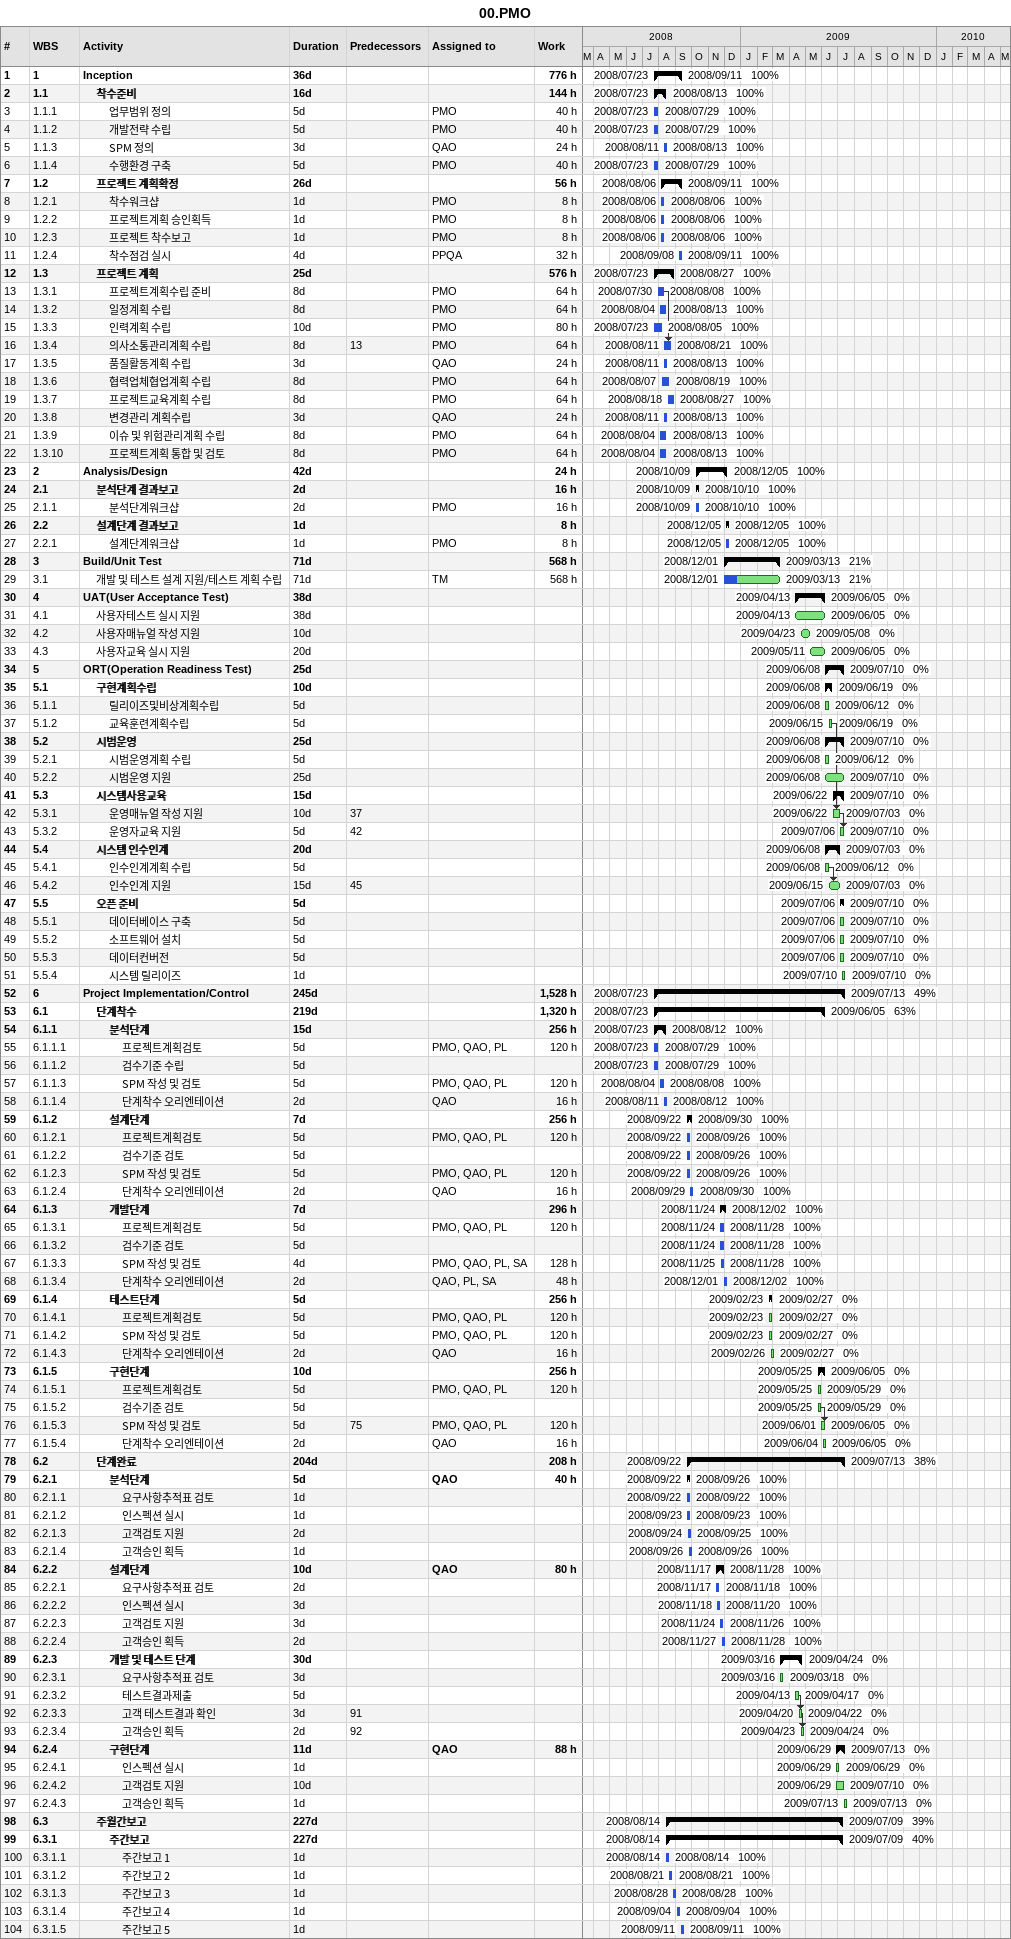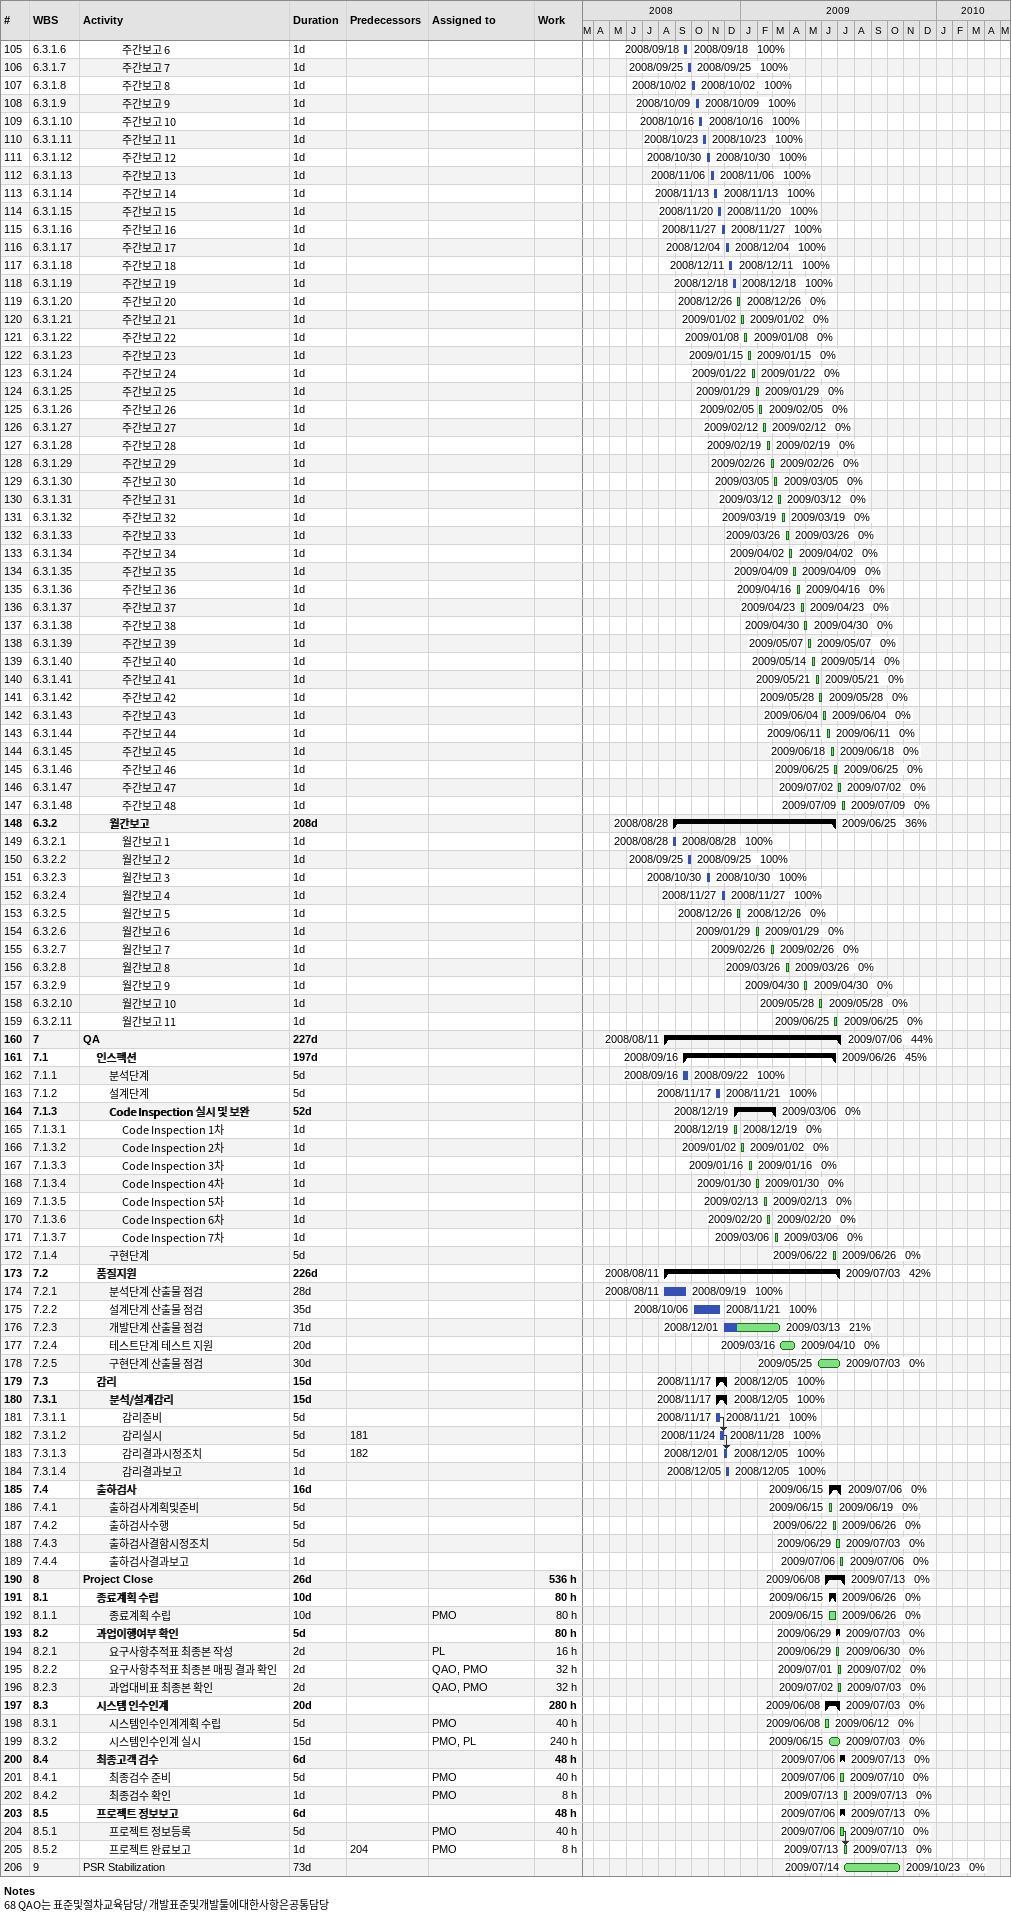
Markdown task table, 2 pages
00.PMO

| ID | WBS | Task | Duration | Start | Finish | Predecessors | Resources | % complete | Work (h) |
|---|---|---|---|---|---|---|---|---|---|
| 1 | 1 | **Inception** | 36d | 2008-07-23 | 2008-09-11 |  |  | 100 | 776 |
| 2 | 1.1 | **착수준비** | 16d | 2008-07-23 | 2008-08-13 |  |  | 100 | 144 |
| 3 | 1.1.1 | 업무범위 정의 | 5d | 2008-07-23 | 2008-07-29 |  | PMO | 100 | 40 |
| 4 | 1.1.2 | 개발전략 수립 | 5d | 2008-07-23 | 2008-07-29 |  | PMO | 100 | 40 |
| 5 | 1.1.3 | SPM 정의 | 3d | 2008-08-11 | 2008-08-13 |  | QAO | 100 | 24 |
| 6 | 1.1.4 | 수행환경 구축 | 5d | 2008-07-23 | 2008-07-29 |  | PMO | 100 | 40 |
| 7 | 1.2 | **프로젝트 계획확정** | 26d | 2008-08-06 | 2008-09-11 |  |  | 100 | 56 |
| 8 | 1.2.1 | 착수워크샵 | 1d | 2008-08-06 | 2008-08-06 |  | PMO | 100 | 8 |
| 9 | 1.2.2 | 프로젝트계획 승인획득 | 1d | 2008-08-06 | 2008-08-06 |  | PMO | 100 | 8 |
| 10 | 1.2.3 | 프로젝트 착수보고 | 1d | 2008-08-06 | 2008-08-06 |  | PMO | 100 | 8 |
| 11 | 1.2.4 | 착수점검 실시 | 4d | 2008-09-08 | 2008-09-11 |  | PPQA | 100 | 32 |
| 12 | 1.3 | **프로젝트 계획** | 25d | 2008-07-23 | 2008-08-27 |  |  | 100 | 576 |
| 13 | 1.3.1 | 프로젝트계획수립 준비 | 8d | 2008-07-30 | 2008-08-08 |  | PMO | 100 | 64 |
| 14 | 1.3.2 | 일정계획 수립 | 8d | 2008-08-04 | 2008-08-13 |  | PMO | 100 | 64 |
| 15 | 1.3.3 | 인력계획 수립 | 10d | 2008-07-23 | 2008-08-05 |  | PMO | 100 | 80 |
| 16 | 1.3.4 | 의사소통관리계획 수립 | 8d | 2008-08-11 | 2008-08-21 | 13 | PMO | 100 | 64 |
| 17 | 1.3.5 | 품질활동계획 수립 | 3d | 2008-08-11 | 2008-08-13 |  | QAO | 100 | 24 |
| 18 | 1.3.6 | 협력업체협업계획 수립 | 8d | 2008-08-07 | 2008-08-19 |  | PMO | 100 | 64 |
| 19 | 1.3.7 | 프로젝트교육계획 수립 | 8d | 2008-08-18 | 2008-08-27 |  | PMO | 100 | 64 |
| 20 | 1.3.8 | 변경관리 계획수립 | 3d | 2008-08-11 | 2008-08-13 |  | QAO | 100 | 24 |
| 21 | 1.3.9 | 이슈 및 위험관리계획 수립 | 8d | 2008-08-04 | 2008-08-13 |  | PMO | 100 | 64 |
| 22 | 1.3.10 | 프로젝트계획 통합 및 검토 | 8d | 2008-08-04 | 2008-08-13 |  | PMO | 100 | 64 |
| 23 | 2 | **Analysis/Design** | 42d | 2008-10-09 | 2008-12-05 |  |  | 100 | 24 |
| 24 | 2.1 | **분석단계 결과보고** | 2d | 2008-10-09 | 2008-10-10 |  |  | 100 | 16 |
| 25 | 2.1.1 | 분석단계워크샵 | 2d | 2008-10-09 | 2008-10-10 |  | PMO | 100 | 16 |
| 26 | 2.2 | **설계단계 결과보고** | 1d | 2008-12-05 | 2008-12-05 |  |  | 100 | 8 |
| 27 | 2.2.1 | 설계단계워크샵 | 1d | 2008-12-05 | 2008-12-05 |  | PMO | 100 | 8 |
| 28 | 3 | **Build/Unit Test** | 71d | 2008-12-01 | 2009-03-13 |  |  | 21 | 568 |
| 29 | 3.1 | 개발 및 테스트 설계 지원/테스트 계획 수립 | 71d | 2008-12-01 | 2009-03-13 |  | TM | 21 | 568 |
| 30 | 4 | **UAT(User Acceptance Test)** | 38d | 2009-04-13 | 2009-06-05 |  |  | 0 |  |
| 31 | 4.1 | 사용자테스트 실시 지원 | 38d | 2009-04-13 | 2009-06-05 |  |  | 0 |  |
| 32 | 4.2 | 사용자매뉴얼 작성 지원 | 10d | 2009-04-23 | 2009-05-08 |  |  | 0 |  |
| 33 | 4.3 | 사용자교육 실시 지원 | 20d | 2009-05-11 | 2009-06-05 |  |  | 0 |  |
| 34 | 5 | **ORT(Operation Readiness Test)** | 25d | 2009-06-08 | 2009-07-10 |  |  | 0 |  |
| 35 | 5.1 | **구현계획수립** | 10d | 2009-06-08 | 2009-06-19 |  |  | 0 |  |
| 36 | 5.1.1 | 릴리이즈및비상계획수립 | 5d | 2009-06-08 | 2009-06-12 |  |  | 0 |  |
| 37 | 5.1.2 | 교육훈련계획수립 | 5d | 2009-06-15 | 2009-06-19 |  |  | 0 |  |
| 38 | 5.2 | **시범운영** | 25d | 2009-06-08 | 2009-07-10 |  |  | 0 |  |
| 39 | 5.2.1 | 시범운영계획 수립 | 5d | 2009-06-08 | 2009-06-12 |  |  | 0 |  |
| 40 | 5.2.2 | 시범운영 지원 | 25d | 2009-06-08 | 2009-07-10 |  |  | 0 |  |
| 41 | 5.3 | **시스템사용교육** | 15d | 2009-06-22 | 2009-07-10 |  |  | 0 |  |
| 42 | 5.3.1 | 운영매뉴얼 작성 지원 | 10d | 2009-06-22 | 2009-07-03 | 37 |  | 0 |  |
| 43 | 5.3.2 | 운영자교육 지원 | 5d | 2009-07-06 | 2009-07-10 | 42 |  | 0 |  |
| 44 | 5.4 | **시스템 인수인계** | 20d | 2009-06-08 | 2009-07-03 |  |  | 0 |  |
| 45 | 5.4.1 | 인수인계계획 수립 | 5d | 2009-06-08 | 2009-06-12 |  |  | 0 |  |
| 46 | 5.4.2 | 인수인계 지원 | 15d | 2009-06-15 | 2009-07-03 | 45 |  | 0 |  |
| 47 | 5.5 | **오픈 준비** | 5d | 2009-07-06 | 2009-07-10 |  |  | 0 |  |
| 48 | 5.5.1 | 데이터베이스 구축 | 5d | 2009-07-06 | 2009-07-10 |  |  | 0 |  |
| 49 | 5.5.2 | 소프트웨어 설치 | 5d | 2009-07-06 | 2009-07-10 |  |  | 0 |  |
| 50 | 5.5.3 | 데이터컨버전 | 5d | 2009-07-06 | 2009-07-10 |  |  | 0 |  |
| 51 | 5.5.4 | 시스템 릴리이즈 | 1d | 2009-07-10 | 2009-07-10 |  |  | 0 |  |
| 52 | 6 | **Project Implementation/Control** | 245d | 2008-07-23 | 2009-07-13 |  |  | 49 | 1528 |
| 53 | 6.1 | **단계착수** | 219d | 2008-07-23 | 2009-06-05 |  |  | 63 | 1320 |
| 54 | 6.1.1 | **분석단계** | 15d | 2008-07-23 | 2008-08-12 |  |  | 100 | 256 |
| 55 | 6.1.1.1 | 프로젝트계획검토 | 5d | 2008-07-23 | 2008-07-29 |  | PMO, QAO, PL | 100 | 120 |
| 56 | 6.1.1.2 | 검수기준 수립 | 5d | 2008-07-23 | 2008-07-29 |  |  | 100 |  |
| 57 | 6.1.1.3 | SPM 작성 및 검토 | 5d | 2008-08-04 | 2008-08-08 |  | PMO, QAO, PL | 100 | 120 |
| 58 | 6.1.1.4 | 단계착수 오리엔테이션 | 2d | 2008-08-11 | 2008-08-12 |  | QAO | 100 | 16 |
| 59 | 6.1.2 | **설계단계** | 7d | 2008-09-22 | 2008-09-30 |  |  | 100 | 256 |
| 60 | 6.1.2.1 | 프로젝트계획검토 | 5d | 2008-09-22 | 2008-09-26 |  | PMO, QAO, PL | 100 | 120 |
| 61 | 6.1.2.2 | 검수기준 검토 | 5d | 2008-09-22 | 2008-09-26 |  |  | 100 |  |
| 62 | 6.1.2.3 | SPM 작성 및 검토 | 5d | 2008-09-22 | 2008-09-26 |  | PMO, QAO, PL | 100 | 120 |
| 63 | 6.1.2.4 | 단계착수 오리엔테이션 | 2d | 2008-09-29 | 2008-09-30 |  | QAO | 100 | 16 |
| 64 | 6.1.3 | **개발단계** | 7d | 2008-11-24 | 2008-12-02 |  |  | 100 | 296 |
| 65 | 6.1.3.1 | 프로젝트계획검토 | 5d | 2008-11-24 | 2008-11-28 |  | PMO, QAO, PL | 100 | 120 |
| 66 | 6.1.3.2 | 검수기준 검토 | 5d | 2008-11-24 | 2008-11-28 |  |  | 100 |  |
| 67 | 6.1.3.3 | SPM 작성 및 검토 | 4d | 2008-11-25 | 2008-11-28 |  | PMO, QAO, PL, SA | 100 | 128 |
| 68 | 6.1.3.4 | 단계착수 오리엔테이션 | 2d | 2008-12-01 | 2008-12-02 |  | QAO, PL, SA | 100 | 48 |
| 69 | 6.1.4 | **테스트단계** | 5d | 2009-02-23 | 2009-02-27 |  |  | 0 | 256 |
| 70 | 6.1.4.1 | 프로젝트계획검토 | 5d | 2009-02-23 | 2009-02-27 |  | PMO, QAO, PL | 0 | 120 |
| 71 | 6.1.4.2 | SPM 작성 및 검토 | 5d | 2009-02-23 | 2009-02-27 |  | PMO, QAO, PL | 0 | 120 |
| 72 | 6.1.4.3 | 단계착수 오리엔테이션 | 2d | 2009-02-26 | 2009-02-27 |  | QAO | 0 | 16 |
| 73 | 6.1.5 | **구현단계** | 10d | 2009-05-25 | 2009-06-05 |  |  | 0 | 256 |
| 74 | 6.1.5.1 | 프로젝트계획검토 | 5d | 2009-05-25 | 2009-05-29 |  | PMO, QAO, PL | 0 | 120 |
| 75 | 6.1.5.2 | 검수기준 검토 | 5d | 2009-05-25 | 2009-05-29 |  |  | 0 |  |
| 76 | 6.1.5.3 | SPM 작성 및 검토 | 5d | 2009-06-01 | 2009-06-05 | 75 | PMO, QAO, PL | 0 | 120 |
| 77 | 6.1.5.4 | 단계착수 오리엔테이션 | 2d | 2009-06-04 | 2009-06-05 |  | QAO | 0 | 16 |
| 78 | 6.2 | **단계완료** | 204d | 2008-09-22 | 2009-07-13 |  |  | 38 | 208 |
| 79 | 6.2.1 | **분석단계** | 5d | 2008-09-22 | 2008-09-26 |  | QAO | 100 | 40 |
| 80 | 6.2.1.1 | 요구사항추적표 검토 | 1d | 2008-09-22 | 2008-09-22 |  |  | 100 |  |
| 81 | 6.2.1.2 | 인스펙션 실시 | 1d | 2008-09-23 | 2008-09-23 |  |  | 100 |  |
| 82 | 6.2.1.3 | 고객검토 지원 | 2d | 2008-09-24 | 2008-09-25 |  |  | 100 |  |
| 83 | 6.2.1.4 | 고객승인 획득 | 1d | 2008-09-26 | 2008-09-26 |  |  | 100 |  |
| 84 | 6.2.2 | **설계단계** | 10d | 2008-11-17 | 2008-11-28 |  | QAO | 100 | 80 |
| 85 | 6.2.2.1 | 요구사항추적표 검토 | 2d | 2008-11-17 | 2008-11-18 |  |  | 100 |  |
| 86 | 6.2.2.2 | 인스펙션 실시 | 3d | 2008-11-18 | 2008-11-20 |  |  | 100 |  |
| 87 | 6.2.2.3 | 고객검토 지원 | 3d | 2008-11-24 | 2008-11-26 |  |  | 100 |  |
| 88 | 6.2.2.4 | 고객승인 획득 | 2d | 2008-11-27 | 2008-11-28 |  |  | 100 |  |
| 89 | 6.2.3 | **개발 및 테스트 단계** | 30d | 2009-03-16 | 2009-04-24 |  |  | 0 |  |
| 90 | 6.2.3.1 | 요구사항추적표 검토 | 3d | 2009-03-16 | 2009-03-18 |  |  | 0 |  |
| 91 | 6.2.3.2 | 테스트결과제출 | 5d | 2009-04-13 | 2009-04-17 |  |  | 0 |  |
| 92 | 6.2.3.3 | 고객 테스트결과 확인 | 3d | 2009-04-20 | 2009-04-22 | 91 |  | 0 |  |
| 93 | 6.2.3.4 | 고객승인 획득 | 2d | 2009-04-23 | 2009-04-24 | 92 |  | 0 |  |
| 94 | 6.2.4 | **구현단계** | 11d | 2009-06-29 | 2009-07-13 |  | QAO | 0 | 88 |
| 95 | 6.2.4.1 | 인스펙션 실시 | 1d | 2009-06-29 | 2009-06-29 |  |  | 0 |  |
| 96 | 6.2.4.2 | 고객검토 지원 | 10d | 2009-06-29 | 2009-07-10 |  |  | 0 |  |
| 97 | 6.2.4.3 | 고객승인 획득 | 1d | 2009-07-13 | 2009-07-13 |  |  | 0 |  |
| 98 | 6.3 | **주월간보고** | 227d | 2008-08-14 | 2009-07-09 |  |  | 39 |  |
| 99 | 6.3.1 | **주간보고** | 227d | 2008-08-14 | 2009-07-09 |  |  | 40 |  |
| 100 | 6.3.1.1 | 주간보고 1 | 1d | 2008-08-14 | 2008-08-14 |  |  | 100 |  |
| 101 | 6.3.1.2 | 주간보고 2 | 1d | 2008-08-21 | 2008-08-21 |  |  | 100 |  |
| 102 | 6.3.1.3 | 주간보고 3 | 1d | 2008-08-28 | 2008-08-28 |  |  | 100 |  |
| 103 | 6.3.1.4 | 주간보고 4 | 1d | 2008-09-04 | 2008-09-04 |  |  | 100 |  |
| 104 | 6.3.1.5 | 주간보고 5 | 1d | 2008-09-11 | 2008-09-11 |  |  | 100 |  |
| 105 | 6.3.1.6 | 주간보고 6 | 1d | 2008-09-18 | 2008-09-18 |  |  | 100 |  |
| 106 | 6.3.1.7 | 주간보고 7 | 1d | 2008-09-25 | 2008-09-25 |  |  | 100 |  |
| 107 | 6.3.1.8 | 주간보고 8 | 1d | 2008-10-02 | 2008-10-02 |  |  | 100 |  |
| 108 | 6.3.1.9 | 주간보고 9 | 1d | 2008-10-09 | 2008-10-09 |  |  | 100 |  |
| 109 | 6.3.1.10 | 주간보고 10 | 1d | 2008-10-16 | 2008-10-16 |  |  | 100 |  |
| 110 | 6.3.1.11 | 주간보고 11 | 1d | 2008-10-23 | 2008-10-23 |  |  | 100 |  |
| 111 | 6.3.1.12 | 주간보고 12 | 1d | 2008-10-30 | 2008-10-30 |  |  | 100 |  |
| 112 | 6.3.1.13 | 주간보고 13 | 1d | 2008-11-06 | 2008-11-06 |  |  | 100 |  |
| 113 | 6.3.1.14 | 주간보고 14 | 1d | 2008-11-13 | 2008-11-13 |  |  | 100 |  |
| 114 | 6.3.1.15 | 주간보고 15 | 1d | 2008-11-20 | 2008-11-20 |  |  | 100 |  |
| 115 | 6.3.1.16 | 주간보고 16 | 1d | 2008-11-27 | 2008-11-27 |  |  | 100 |  |
| 116 | 6.3.1.17 | 주간보고 17 | 1d | 2008-12-04 | 2008-12-04 |  |  | 100 |  |
| 117 | 6.3.1.18 | 주간보고 18 | 1d | 2008-12-11 | 2008-12-11 |  |  | 100 |  |
| 118 | 6.3.1.19 | 주간보고 19 | 1d | 2008-12-18 | 2008-12-18 |  |  | 100 |  |
| 119 | 6.3.1.20 | 주간보고 20 | 1d | 2008-12-26 | 2008-12-26 |  |  | 0 |  |
| 120 | 6.3.1.21 | 주간보고 21 | 1d | 2009-01-02 | 2009-01-02 |  |  | 0 |  |
| 121 | 6.3.1.22 | 주간보고 22 | 1d | 2009-01-08 | 2009-01-08 |  |  | 0 |  |
| 122 | 6.3.1.23 | 주간보고 23 | 1d | 2009-01-15 | 2009-01-15 |  |  | 0 |  |
| 123 | 6.3.1.24 | 주간보고 24 | 1d | 2009-01-22 | 2009-01-22 |  |  | 0 |  |
| 124 | 6.3.1.25 | 주간보고 25 | 1d | 2009-01-29 | 2009-01-29 |  |  | 0 |  |
| 125 | 6.3.1.26 | 주간보고 26 | 1d | 2009-02-05 | 2009-02-05 |  |  | 0 |  |
| 126 | 6.3.1.27 | 주간보고 27 | 1d | 2009-02-12 | 2009-02-12 |  |  | 0 |  |
| 127 | 6.3.1.28 | 주간보고 28 | 1d | 2009-02-19 | 2009-02-19 |  |  | 0 |  |
| 128 | 6.3.1.29 | 주간보고 29 | 1d | 2009-02-26 | 2009-02-26 |  |  | 0 |  |
| 129 | 6.3.1.30 | 주간보고 30 | 1d | 2009-03-05 | 2009-03-05 |  |  | 0 |  |
| 130 | 6.3.1.31 | 주간보고 31 | 1d | 2009-03-12 | 2009-03-12 |  |  | 0 |  |
| 131 | 6.3.1.32 | 주간보고 32 | 1d | 2009-03-19 | 2009-03-19 |  |  | 0 |  |
| 132 | 6.3.1.33 | 주간보고 33 | 1d | 2009-03-26 | 2009-03-26 |  |  | 0 |  |
| 133 | 6.3.1.34 | 주간보고 34 | 1d | 2009-04-02 | 2009-04-02 |  |  | 0 |  |
| 134 | 6.3.1.35 | 주간보고 35 | 1d | 2009-04-09 | 2009-04-09 |  |  | 0 |  |
| 135 | 6.3.1.36 | 주간보고 36 | 1d | 2009-04-16 | 2009-04-16 |  |  | 0 |  |
| 136 | 6.3.1.37 | 주간보고 37 | 1d | 2009-04-23 | 2009-04-23 |  |  | 0 |  |
| 137 | 6.3.1.38 | 주간보고 38 | 1d | 2009-04-30 | 2009-04-30 |  |  | 0 |  |
| 138 | 6.3.1.39 | 주간보고 39 | 1d | 2009-05-07 | 2009-05-07 |  |  | 0 |  |
| 139 | 6.3.1.40 | 주간보고 40 | 1d | 2009-05-14 | 2009-05-14 |  |  | 0 |  |
| 140 | 6.3.1.41 | 주간보고 41 | 1d | 2009-05-21 | 2009-05-21 |  |  | 0 |  |
| 141 | 6.3.1.42 | 주간보고 42 | 1d | 2009-05-28 | 2009-05-28 |  |  | 0 |  |
| 142 | 6.3.1.43 | 주간보고 43 | 1d | 2009-06-04 | 2009-06-04 |  |  | 0 |  |
| 143 | 6.3.1.44 | 주간보고 44 | 1d | 2009-06-11 | 2009-06-11 |  |  | 0 |  |
| 144 | 6.3.1.45 | 주간보고 45 | 1d | 2009-06-18 | 2009-06-18 |  |  | 0 |  |
| 145 | 6.3.1.46 | 주간보고 46 | 1d | 2009-06-25 | 2009-06-25 |  |  | 0 |  |
| 146 | 6.3.1.47 | 주간보고 47 | 1d | 2009-07-02 | 2009-07-02 |  |  | 0 |  |
| 147 | 6.3.1.48 | 주간보고 48 | 1d | 2009-07-09 | 2009-07-09 |  |  | 0 |  |
| 148 | 6.3.2 | **월간보고** | 208d | 2008-08-28 | 2009-06-25 |  |  | 36 |  |
| 149 | 6.3.2.1 | 월간보고 1 | 1d | 2008-08-28 | 2008-08-28 |  |  | 100 |  |
| 150 | 6.3.2.2 | 월간보고 2 | 1d | 2008-09-25 | 2008-09-25 |  |  | 100 |  |
| 151 | 6.3.2.3 | 월간보고 3 | 1d | 2008-10-30 | 2008-10-30 |  |  | 100 |  |
| 152 | 6.3.2.4 | 월간보고 4 | 1d | 2008-11-27 | 2008-11-27 |  |  | 100 |  |
| 153 | 6.3.2.5 | 월간보고 5 | 1d | 2008-12-26 | 2008-12-26 |  |  | 0 |  |
| 154 | 6.3.2.6 | 월간보고 6 | 1d | 2009-01-29 | 2009-01-29 |  |  | 0 |  |
| 155 | 6.3.2.7 | 월간보고 7 | 1d | 2009-02-26 | 2009-02-26 |  |  | 0 |  |
| 156 | 6.3.2.8 | 월간보고 8 | 1d | 2009-03-26 | 2009-03-26 |  |  | 0 |  |
| 157 | 6.3.2.9 | 월간보고 9 | 1d | 2009-04-30 | 2009-04-30 |  |  | 0 |  |
| 158 | 6.3.2.10 | 월간보고 10 | 1d | 2009-05-28 | 2009-05-28 |  |  | 0 |  |
| 159 | 6.3.2.11 | 월간보고 11 | 1d | 2009-06-25 | 2009-06-25 |  |  | 0 |  |
| 160 | 7 | **QA** | 227d | 2008-08-11 | 2009-07-06 |  |  | 44 |  |
| 161 | 7.1 | **인스펙션** | 197d | 2008-09-16 | 2009-06-26 |  |  | 45 |  |
| 162 | 7.1.1 | 분석단계 | 5d | 2008-09-16 | 2008-09-22 |  |  | 100 |  |
| 163 | 7.1.2 | 설계단계 | 5d | 2008-11-17 | 2008-11-21 |  |  | 100 |  |
| 164 | 7.1.3 | **Code Inspection 실시 및 보완** | 52d | 2008-12-19 | 2009-03-06 |  |  | 0 |  |
| 165 | 7.1.3.1 | Code Inspection 1차 | 1d | 2008-12-19 | 2008-12-19 |  |  | 0 |  |
| 166 | 7.1.3.2 | Code Inspection 2차 | 1d | 2009-01-02 | 2009-01-02 |  |  | 0 |  |
| 167 | 7.1.3.3 | Code Inspection 3차 | 1d | 2009-01-16 | 2009-01-16 |  |  | 0 |  |
| 168 | 7.1.3.4 | Code Inspection 4차 | 1d | 2009-01-30 | 2009-01-30 |  |  | 0 |  |
| 169 | 7.1.3.5 | Code Inspection 5차 | 1d | 2009-02-13 | 2009-02-13 |  |  | 0 |  |
| 170 | 7.1.3.6 | Code Inspection 6차 | 1d | 2009-02-20 | 2009-02-20 |  |  | 0 |  |
| 171 | 7.1.3.7 | Code Inspection 7차 | 1d | 2009-03-06 | 2009-03-06 |  |  | 0 |  |
| 172 | 7.1.4 | 구현단계 | 5d | 2009-06-22 | 2009-06-26 |  |  | 0 |  |
| 173 | 7.2 | **품질지원** | 226d | 2008-08-11 | 2009-07-03 |  |  | 42 |  |
| 174 | 7.2.1 | 분석단계 산출물 점검 | 28d | 2008-08-11 | 2008-09-19 |  |  | 100 |  |
| 175 | 7.2.2 | 설계단계 산출물 점검 | 35d | 2008-10-06 | 2008-11-21 |  |  | 100 |  |
| 176 | 7.2.3 | 개발단계 산출물 점검 | 71d | 2008-12-01 | 2009-03-13 |  |  | 21 |  |
| 177 | 7.2.4 | 테스트단계 테스트 지원 | 20d | 2009-03-16 | 2009-04-10 |  |  | 0 |  |
| 178 | 7.2.5 | 구현단계 산출물 점검 | 30d | 2009-05-25 | 2009-07-03 |  |  | 0 |  |
| 179 | 7.3 | **감리** | 15d | 2008-11-17 | 2008-12-05 |  |  | 100 |  |
| 180 | 7.3.1 | **분석/설계감리** | 15d | 2008-11-17 | 2008-12-05 |  |  | 100 |  |
| 181 | 7.3.1.1 | 감리준비 | 5d | 2008-11-17 | 2008-11-21 |  |  | 100 |  |
| 182 | 7.3.1.2 | 감리실시 | 5d | 2008-11-24 | 2008-11-28 | 181 |  | 100 |  |
| 183 | 7.3.1.3 | 감리결과시정조치 | 5d | 2008-12-01 | 2008-12-05 | 182 |  | 100 |  |
| 184 | 7.3.1.4 | 감리결과보고 | 1d | 2008-12-05 | 2008-12-05 |  |  | 100 |  |
| 185 | 7.4 | **출하검사** | 16d | 2009-06-15 | 2009-07-06 |  |  | 0 |  |
| 186 | 7.4.1 | 출하검사계획및준비 | 5d | 2009-06-15 | 2009-06-19 |  |  | 0 |  |
| 187 | 7.4.2 | 출하검사수행 | 5d | 2009-06-22 | 2009-06-26 |  |  | 0 |  |
| 188 | 7.4.3 | 출하검사결함시정조치 | 5d | 2009-06-29 | 2009-07-03 |  |  | 0 |  |
| 189 | 7.4.4 | 출하검사결과보고 | 1d | 2009-07-06 | 2009-07-06 |  |  | 0 |  |
| 190 | 8 | **Project Close** | 26d | 2009-06-08 | 2009-07-13 |  |  | 0 | 536 |
| 191 | 8.1 | **종료계획 수립** | 10d | 2009-06-15 | 2009-06-26 |  |  | 0 | 80 |
| 192 | 8.1.1 | 종료계획 수립 | 10d | 2009-06-15 | 2009-06-26 |  | PMO | 0 | 80 |
| 193 | 8.2 | **과업이행여부 확인** | 5d | 2009-06-29 | 2009-07-03 |  |  | 0 | 80 |
| 194 | 8.2.1 | 요구사항추적표 최종본 작성 | 2d | 2009-06-29 | 2009-06-30 |  | PL | 0 | 16 |
| 195 | 8.2.2 | 요구사항추적표 최종본 매핑 결과 확인 | 2d | 2009-07-01 | 2009-07-02 |  | QAO, PMO | 0 | 32 |
| 196 | 8.2.3 | 과업대비표 최종본 확인 | 2d | 2009-07-02 | 2009-07-03 |  | QAO, PMO | 0 | 32 |
| 197 | 8.3 | **시스템 인수인계** | 20d | 2009-06-08 | 2009-07-03 |  |  | 0 | 280 |
| 198 | 8.3.1 | 시스템인수인계계획 수립 | 5d | 2009-06-08 | 2009-06-12 |  | PMO | 0 | 40 |
| 199 | 8.3.2 | 시스템인수인계 실시 | 15d | 2009-06-15 | 2009-07-03 |  | PMO, PL | 0 | 240 |
| 200 | 8.4 | **최종고객 검수** | 6d | 2009-07-06 | 2009-07-13 |  |  | 0 | 48 |
| 201 | 8.4.1 | 최종검수 준비 | 5d | 2009-07-06 | 2009-07-10 |  | PMO | 0 | 40 |
| 202 | 8.4.2 | 최종검수 확인 | 1d | 2009-07-13 | 2009-07-13 |  | PMO | 0 | 8 |
| 203 | 8.5 | **프로젝트 정보보고** | 6d | 2009-07-06 | 2009-07-13 |  |  | 0 | 48 |
| 204 | 8.5.1 | 프로젝트 정보등록 | 5d | 2009-07-06 | 2009-07-10 |  | PMO | 0 | 40 |
| 205 | 8.5.2 | 프로젝트 완료보고 | 1d | 2009-07-13 | 2009-07-13 | 204 | PMO | 0 | 8 |
| 206 | 9 | PSR Stabilization | 73d | 2009-07-14 | 2009-10-23 |  |  | 0 |  |

Notes
- 68: QAO는 표준및절차 교육 담당 / 개발표준 및 개발툴에 대한 사항은 공통 담당
